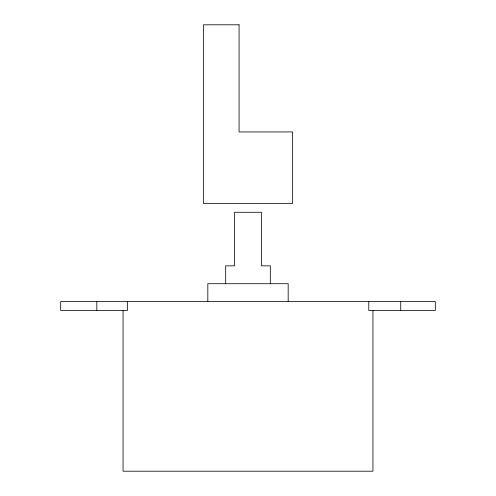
<?xml version="1.0" encoding="UTF-8"?>
<svg xmlns="http://www.w3.org/2000/svg" width="496" height="496" viewBox="0 0 496 496"><rect width="100%" height="100%" fill="white"/><g stroke="black" fill="none" stroke-linecap="round" stroke-linejoin="round"><path stroke-width="0.74" d="M123.064 310.496L123.064 471.2L372.936 471.2L372.936 310.496M400.725 301.568L400.725 310.496M368.782 301.568L368.782 310.496L435.333 310.496L435.333 301.568L60.667 301.568L60.667 310.496L127.497 310.496L127.497 301.568M288.176 301.568L288.176 283.712L207.824 283.712L207.824 301.568M270.32 283.712L270.32 265.856L261.392 265.856L261.392 212.288L234.608 212.288L234.608 265.856L225.68 265.856L225.68 283.712M96.825 301.568L96.825 310.496M239.072 24.8L203.36 24.8L203.36 203.36L292.64 203.36L292.64 131.936L239.072 131.936L239.072 24.8"/></g></svg>
